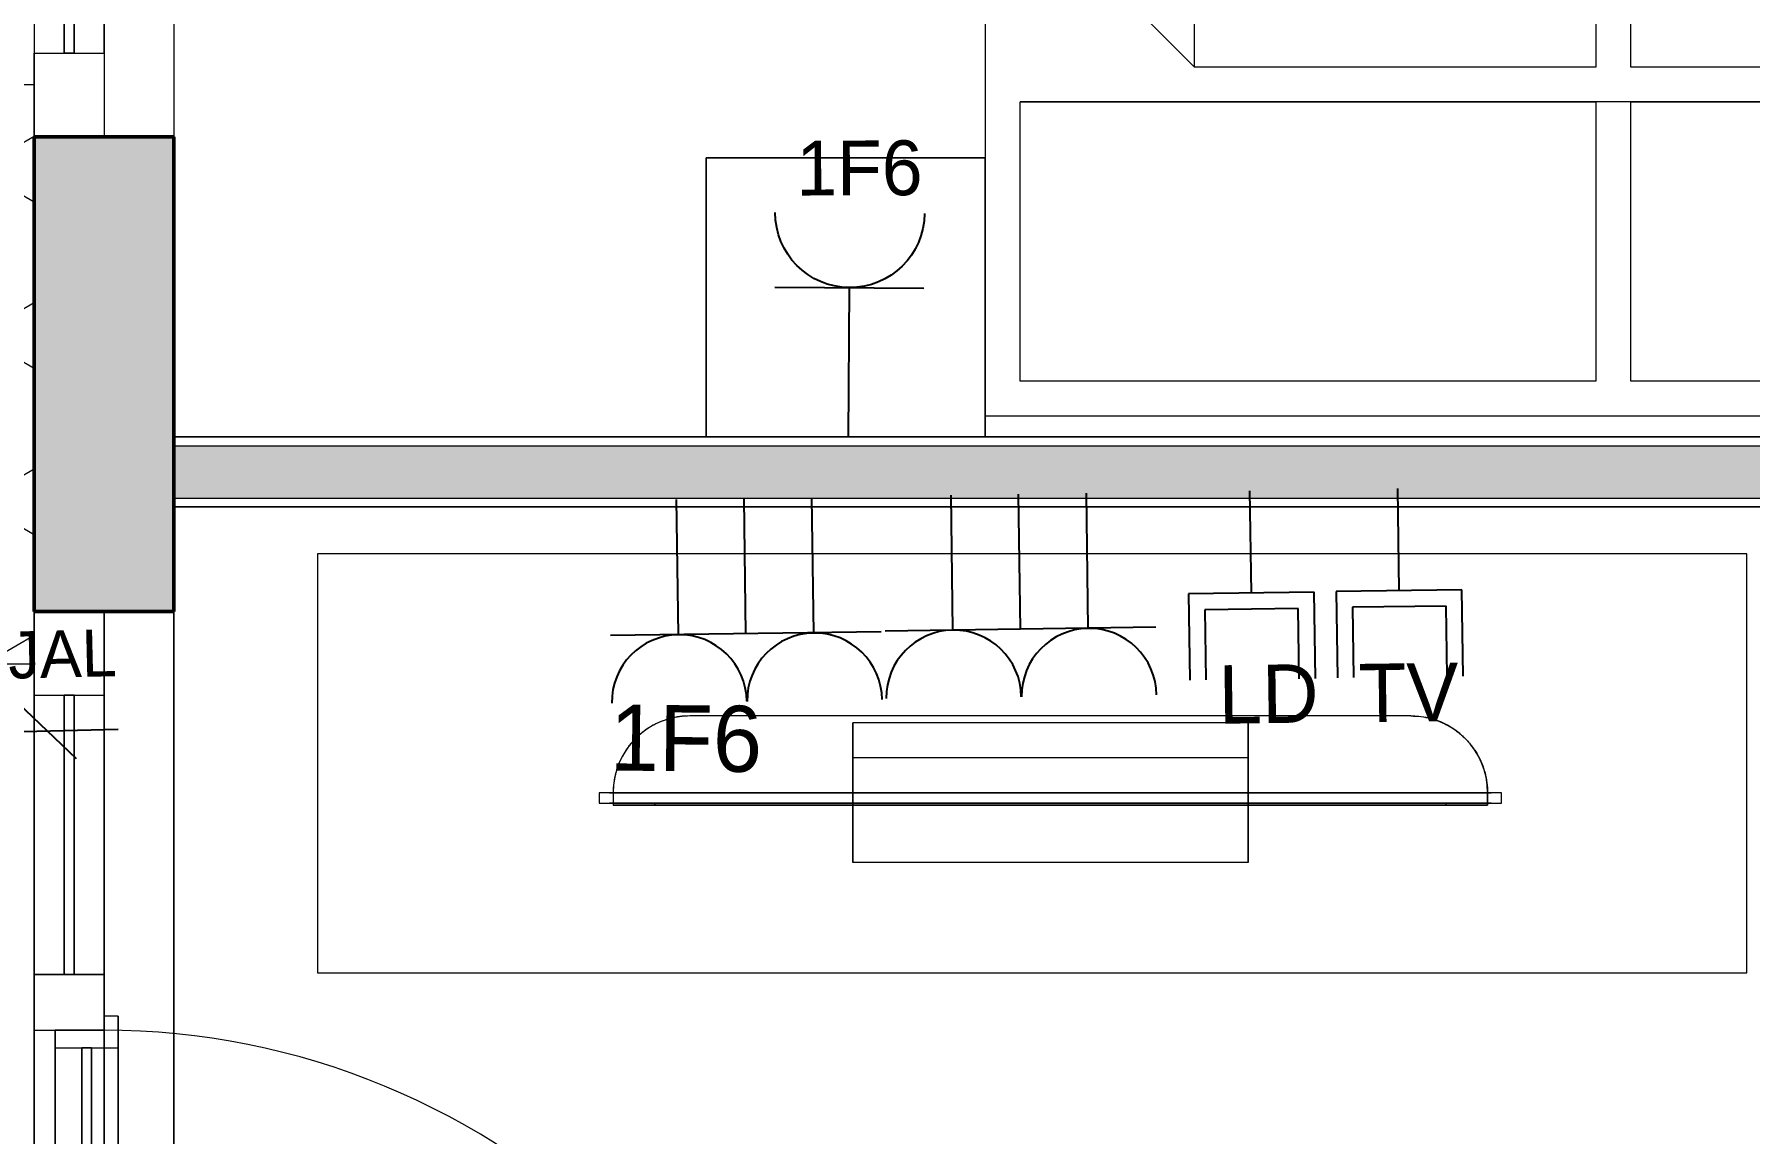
# Model space of a CAD drawing. Header units: metres. Extents: x -15638 to 29611, y -11908 to 29644.
# Drawn here: x -7861 to -5403, y 11640 to 13215 of the extents above; entities that cross this region are included whole.
import ezdxf
from ezdxf.enums import TextEntityAlignment as Align

# ---------------------------------------------------------------- set-up
doc = ezdxf.new("R2010")
doc.units = ezdxf.units.M
doc.linetypes.add('Verdeckt', pattern=[0.003, 0.002, -0.001])
doc.linetypes.add('Verdeckt Oben', pattern=[0.0022500000000000003, 0.0015, -0.00075])
for name, color, linetype, lineweight in [('A-GLAZ', 151, 'Continuous', 18), ('A_2D', 7, 'Continuous', 13), ('A_Decken', 8, 'Continuous', 13), ('A_Fenster', 7, 'Continuous', 13), ('A_Moebel', 6, 'Continuous', 13), ('A_Raeume_', 7, 'Continuous', 5), ('A_Waende', 7, 'Continuous', 13)]:
    doc.layers.add(name, color=color, linetype=linetype, lineweight=lineweight)
doc.layers.add('E_Steckdose+Schalter', color=150, linetype='Continuous', true_color=0x0b6cf4)
doc.layers.add('ET_NACHRTECH', color=92, linetype='Continuous', true_color=0x00d100)
doc.layers.add('ET_LEGENDE - Wohnung$0$800_KO_HI____L', color=130, linetype='Continuous')
doc.styles.add('ET_LEGENDE - Wohnung$0$ROMANS', font='romans.shx', dxfattribs={"width": 0.6})

# ---------------------------------------------------------------- blocks, each defined once
blk = doc.blocks.new('*U567')
for p, q in [((62.49999999999998, 0), (-62.50000000000003, 0)), ((-1.42e-14, 0), (-1.42e-14, -124.9999999999857))]:
    blk.add_line(p, q)
blk.add_arc((-1.42e-14, 62.5), 62.49999999999545, 180, 0)
at = {"style": 'ET_LEGENDE - Wohnung$0$ROMANS', "width": 0.8, "flags": 1}
for tag, p in [('RAUMBUCHNUMMER', (-1.42e-14, -424.9999999999857)), ('ANLAGE', (-7.11e-14, -595.4472819843263)), ('TEILANLAGE_NR', (-7.11e-14, -755.4537253861862)), ('KOMPONENTE', (-7.11e-14, -901.3415913071971)), ('KOMPONENTE_NR', (-7.11e-14, -1063.289201699502)), ('BEZEICHNUNG', (-7.11e-14, -1205.595275481798)), ('TYP', (-1.42e-14, -1346.747756559581)), ('HERSTELLER', (-7.11e-14, -1514.075453492046)), ('MODEL', (-1.42e-14, -1677.25564314158)), ('LEISTUNG_MAX', (-5.258e-13, -1851.504109420363)), ('SPEZIFISCH_1', (-5.258e-13, -2012.846368334653)), ('SPEZIFISCH_2', (-5.258e-13, -2200.001041977929)), ('SPEZIFISCH_3', (-5.258e-13, -2374.249508256711)), ('SPEZIFISCH_4', (-5.258e-13, -2548.497974535494)), ('SPEZIFISCH_5', (-5.258e-13, -2722.746440814277)), ('GEWERKE_CODE', (-5.258e-13, -2896.994907093059)), ('LV_POS', (-5.258e-13, -3071.243373371843)), ('ZAEHLER', (-5.258e-13, -3245.491839650626)), ('PLATZHALTER_1', (-5.258e-13, -3419.740305929408)), ('PLATZHALTER_2', (-5.258e-13, -3593.988772208192)), ('PLATZHALTER_3', (-5.258e-13, -3768.237238486975)), ('JOBLISTE_VDMA', (-5.258e-13, -3942.485704765757)), ('ET_SPEZIFISCH_1', (-5.542e-13, -4116.73417104454)), ('ET_SPEZIFISCH_2', (-5.542e-13, -4290.982637323323)), ('ET_SPEZIFISCH_3', (-5.542e-13, -4465.231103602105)), ('ET_SPEZIFISCH_4', (-5.542e-13, -4639.479569880888)), ('ET_SPEZIFISCH_5', (-5.542e-13, -4813.728036159671)), ('ET_SPEZIFISCH_6', (-5.542e-13, -4987.976502438454)), ('ET_SPEZIFISCH_7', (-5.542e-13, -5162.224968717237))]:
    blk.add_attdef(tag, text='', height=100, dxfattribs=at).set_placement(p, align=Align.MIDDLE)
blk = doc.blocks.new('*U555')
blk.add_line((0, 65), (4e-15, 240))
at = {"linetype": 'Continuous', "ltscale": 0.1250000009536743}
blk.add_line((35.35534069803182, 187.8553374206228), (-35.35534069803184, 117.1446625793771), dxfattribs=at)
blk.add_circle((0, 0), 65)
at = {"style": 'ET_LEGENDE - Wohnung$0$ROMANS', "width": 0.6, "flags": 1}
for tag, p in [('RAUMBUCHNUMMER', (0, -400)), ('ANLAGE', (0, -550))]:
    blk.add_attdef(tag, text='', height=100, dxfattribs=at).set_placement(p, align=Align.MIDDLE)
for tag, p in [('TEILANLAGE_NR', (0, -700)), ('KOMPONENTE', (0, -850)), ('KOMPONENTE_NR', (0, -1000)), ('BEZEICHNUNG', (0, -1150)), ('TYP', (0, -1300)), ('HERSTELLER', (0, -1450)), ('MODEL', (0, -1600)), ('LEISTUNG_MAX', (0, -1750)), ('SPEZIFISCH_1', (0, -1900)), ('SPEZIFISCH_2', (0, -2050)), ('SPEZIFISCH_3', (-9.095e-13, -2200)), ('SPEZIFISCH_4', (0, -2350)), ('SPEZIFISCH_5', (0, -2500)), ('GEWERKE_CODE', (0, -2650)), ('LV_POS', (0, -2800)), ('ZAEHLER', (0, -2950)), ('PLATZHALTER_1', (0, -3100)), ('PLATZHALTER_2', (-9.095e-13, -3250)), ('PLATZHALTER_3', (-9.095e-13, -3400)), ('JOBLISTE_VDMA', (0, -3550)), ('ET_SPEZIFISCH_1', (0, -3700)), ('ET_SPEZIFISCH_2', (0, -3850)), ('ET_SPEZIFISCH_3', (0, -4000)), ('ET_SPEZIFISCH_4', (0, -4149.999999999999)), ('ET_SPEZIFISCH_5', (0, -4299.999999999999)), ('ET_SPEZIFISCH_6', (0, -4449.999999999999)), ('ET_SPEZIFISCH_7', (0, -4599.999999999999))]:
    blk.add_attdef(tag, text='', height=100, dxfattribs=at).set_placement(p, align=Align.MIDDLE_CENTER)
blk = doc.blocks.new('*U566')
for p, q in [((-125.2605419271887, 0), (125.2605419271887, 0)), ((-2.13e-14, 0), (-2.13e-14, -124.9999999999857))]:
    blk.add_line(p, q)
for centre in [(-62.76054192719332, 62.63027096359436), (62.49999999999542, 62.5)]:
    blk.add_arc(centre, 62.49999999999545, 180, 0)
at = {"layer": 'ET_LEGENDE - Wohnung$0$800_KO_HI____L'}
for p, q in [((-62.76054192719332, 0.1302709635989103), (-62.76054192719332, -124.8697290363868)), ((62.49999999999541, 4.5546e-12), (62.49999999999541, -124.9999999999812))]:
    blk.add_line(p, q, dxfattribs=at)
at = {"style": 'ET_LEGENDE - Wohnung$0$ROMANS', "width": 0.8, "flags": 1}
for tag, p in [('RAUMBUCHNUMMER', (-1.42e-14, -424.9999999999857)), ('ANLAGE', (-7.11e-14, -595.4472819843263)), ('TEILANLAGE_NR', (-7.11e-14, -755.4537253861862)), ('KOMPONENTE', (-7.11e-14, -901.3415913071971)), ('KOMPONENTE_NR', (-7.11e-14, -1063.289201699502)), ('BEZEICHNUNG', (-7.11e-14, -1205.595275481798)), ('TYP', (-1.42e-14, -1346.747756559581)), ('HERSTELLER', (-7.11e-14, -1514.075453492046)), ('MODEL', (-1.42e-14, -1677.25564314158)), ('LEISTUNG_MAX', (-5.258e-13, -1851.504109420363)), ('SPEZIFISCH_1', (-5.258e-13, -2012.846368334653)), ('SPEZIFISCH_2', (-5.258e-13, -2200.001041977929)), ('SPEZIFISCH_3', (-5.258e-13, -2374.249508256711)), ('SPEZIFISCH_4', (-5.258e-13, -2548.497974535494)), ('SPEZIFISCH_5', (-5.258e-13, -2722.746440814277)), ('GEWERKE_CODE', (-5.258e-13, -2896.994907093059)), ('LV_POS', (-5.258e-13, -3071.243373371843)), ('ZAEHLER', (-5.258e-13, -3245.491839650626)), ('PLATZHALTER_1', (-5.258e-13, -3419.740305929408)), ('PLATZHALTER_2', (-5.258e-13, -3593.988772208192)), ('PLATZHALTER_3', (-5.258e-13, -3768.237238486975)), ('JOBLISTE_VDMA', (-5.258e-13, -3942.485704765757))]:
    blk.add_attdef(tag, text='', height=100, dxfattribs=at).set_placement(p, align=Align.MIDDLE)
blk = doc.blocks.new('*U558')
for p, q in [((-62.49999999988358, 85.93749999991269), (-62.49999999988358, 0)), ((-46.48108581977431, 85.93749999991269), (-46.48108581977431, 16.01891418010927)), ((46.48108581977431, 16.01891418010928), (46.48108581977431, 85.93749999991269)), ((62.49999999988358, 0), (62.49999999988358, 85.93749999991269)), ((-62.49999999988358, 0), (62.49999999988358, 0)), ((-46.48108581977431, 16.01891418010928), (46.48108581977431, 16.01891418010928)), ((0, 0), (0, -101.5624999999127))]:
    blk.add_line(p, q)
at = {"style": 'ET_LEGENDE - Wohnung$0$ROMANS', "width": 0.8, "flags": 1}
for tag, p in [('RAUMBUCHNUMMER', (0, -334.5333702037606)), ('ANLAGE', (0, -504.980652188101)), ('TEILANLAGE_NR', (0, -664.987095589961)), ('KOMPONENTE', (0, -810.874961510972)), ('KOMPONENTE_NR', (0, -972.8225719032769)), ('BEZEICHNUNG', (0, -1115.128645685572)), ('TYP', (0.8326882607798324, -1261.813785334701)), ('HERSTELLER', (0, -1423.608823695821)), ('MODEL', (0, -1586.789013345355)), ('LEISTUNG_MAX', (0, -1761.037479624138)), ('SPEZIFISCH_1', (0, -1935.28594590292)), ('SPEZIFISCH_2', (0, -2109.534412181703)), ('SPEZIFISCH_3', (0, -2283.782878460486)), ('SPEZIFISCH_4', (0, -2458.031344739269)), ('SPEZIFISCH_5', (0, -2632.279811018052)), ('GEWERKE_CODE', (0, -2806.528277296835)), ('LV_POS', (0, -2980.776743575617)), ('ZAEHLER', (0, -3155.025209854401)), ('PLATZHALTER_1', (0, -3329.273676133184)), ('PLATZHALTER_2', (0, -3503.522142411966)), ('PLATZHALTER_3', (0, -3677.77060869075)), ('JOBLISTE_VDMA', (0, -3852.019074969533)), ('ET_SPEZIFISCH_1', (0, -4026.267541248315)), ('ET_SPEZIFISCH_2', (0, -4200.516007527097)), ('ET_SPEZIFISCH_3', (0, -4374.764473805879)), ('ET_SPEZIFISCH_4', (0, -4549.012940084662)), ('ET_SPEZIFISCH_5', (0, -4723.261406363445)), ('ET_SPEZIFISCH_6', (0, -4897.509872642229)), ('ET_SPEZIFISCH_7', (0, -5071.758338921011))]:
    blk.add_attdef(tag, text='', height=100, dxfattribs=at).set_placement(p, align=Align.TOP_CENTER)
blk = doc.blocks.new('Moeb_Bett - Doppelbett 180x210-V14-263_PP_03DG_BT1')
at = {"layer": 'A_Moebel', "color": 8}
for p, q in [((0.8999999999999998, -1.049999999999997), (0.8999999999999998, 1.050000000000005)), ((1.300000000000001, 1.050000000000005), (0.9000000000000015, 1.050000000000005)), ((0.9000000000000015, 1.050000000000005), (0.9000000000000015, 0.650000000000012)), ((0.9000000000000015, 0.650000000000012), (0.9000000000000015, 1.050000000000005)), ((0.9000000000000015, 1.050000000000005), (1.300000000000001, 1.050000000000005)), ((1.300000000000001, 0.650000000000012), (1.300000000000001, 1.050000000000005)), ((1.300000000000001, 1.050000000000005), (1.300000000000001, 0.650000000000012)), ((-0.8999999999999978, 1.02), (0.9000000000000017, 1.02)), ((-0.8499999999999857, 0.9699999999999961), (-0.0250000000000016, 0.9699999999999961)), ((-0.0250000000000016, 0.9699999999999961), (-0.0250000000000016, 0.569999999999996)), ((0.0249999999999987, 0.5699999999999742), (0.0249999999999987, 0.9699999999999968)), ((0.0249999999999987, 0.9699999999999968), (0.8499999999999968, 0.9699999999999968)), ((0.8499999999999968, 0.9699999999999968), (0.8499999999999968, 0.5699999999999742)), ((0.9000000000000015, 0.650000000000012), (1.300000000000001, 0.650000000000012)), ((1.300000000000001, 0.650000000000012), (0.9000000000000015, 0.650000000000012)), ((-0.0250000000000016, 0.569999999999996), (-0.8499999999999857, 0.569999999999996)), ((-0.8499999999999857, 0.569999999999996), (0.8499999999999968, 0.5699999999999742)), ((0.8499999999999968, 0.5699999999999742), (0.0249999999999987, 0.5699999999999742)), ((-0.5999999999999864, 0.5199999999999946), (-0.0250000000000016, 0.5199999999999946)), ((-0.0250000000000016, 0.5199999999999946), (-0.0250000000000016, -0.9999999999999939)), ((0.0249999999999987, -1.000000000000017), (0.0249999999999987, 0.5199999999999964)), ((0.0249999999999987, 0.5199999999999962), (0.5999999999999285, 0.5199999999999962)), ((0.5999999999999285, 0.5199999999999962), (0.5999999999999285, 0.2699999999999964)), ((0.8499999999999968, 0.2699999999999964), (0.5999999999999285, 0.5199999999999961))]:
    blk.add_line(p, q, dxfattribs=at)
blk = doc.blocks.new('Moeb_TV - 48 Zoll-5920680-263_PP_03DG_BT1')
at = {"layer": 'A_Moebel', "lineweight": 5}
for p, q in [((0.5125670901235062, 0.0585386236488916), (-0.5204561184083537, 0.0585386236488959)), ((0.5125670901234956, 0.0585386236488049), (-0.5204561184083629, 0.0585386236488049)), ((-0.2872003162754003, -0.001461376351196), (-0.2872003162754004, 0.0485386236487998)), ((-0.2872003162754004, 0.0485386236487998), (-0.2872003162754004, -0.0514613763511894)), ((0.2793112879905289, 0.0485386236487998), (-0.2872003162754004, 0.0485386236487998)), ((0.2793112879905289, 0.0485386236487998), (0.279311287990529, -0.001461376351196)), ((0.2793112879905289, -0.0514613763511831), (0.2793112879905289, 0.0485386236487998)), ((-0.2872003162754003, -0.0514613763512002), (-0.2872003162754003, -0.001461376351196)), ((0.279311287990529, -0.001461376351196), (-0.2872003162754003, -0.001461376351196)), ((0.279311287990529, -0.001461376351196), (0.279311287990529, -0.0514613763512002)), ((-0.6504561184083578, -0.0514613763511008), (-0.6504561184083578, -0.0664613763511017)), ((-0.6354561184083672, -0.051461376351193), (-0.6504561184083669, -0.0514613763511929)), ((-0.6354561184083672, -0.051461376351193), (-0.6504561184083669, -0.0514613763511929)), ((-0.6504561184083669, -0.0664613763511929), (-0.6354561184083671, -0.066461376351193)), ((-0.6504561184083669, -0.0664613763511929), (-0.6354561184083674, -0.066461376351193)), ((-0.6304561184083713, -0.051461376351193), (-0.6354561184083672, -0.051461376351193)), ((-0.6354561184083672, -0.051461376351193), (0.6275670901234917, -0.0514613763511971)), ((0.6275670901234917, -0.0664613763511971), (-0.6354561184083672, -0.066461376351193)), ((-0.6354561184083672, -0.066461376351193), (-0.6304561184083672, -0.066461376351193)), ((0.6225670901234911, -0.0514613763511971), (-0.6304561184083669, -0.051461376351193)), ((-0.6304561184083669, -0.051461376351193), (0.6225670901234911, -0.0514613763511971)), ((-0.6304561184083669, -0.051461376351193), (-0.6304561184083669, -0.0664613763511923)), ((-0.6304561184083668, -0.051461376351193), (-0.6304561184083668, -0.0664613763511923)), ((-0.2872003162753998, -0.0514613763511941), (-0.6304561184083628, -0.051461376351193)), ((0.6225670901234911, -0.0514613763511971), (-0.6304561184083669, -0.051461376351193)), ((-0.6304561184083668, -0.051461376351193), (0.6225670901234914, -0.0514613763511971)), ((-0.6304561184083668, -0.051461376351193), (-0.6304561184083668, -0.066461376351193)), ((-0.6304561184083669, -0.051461376351193), (-0.6304561184083669, -0.066461376351193)), ((-0.6304561184083628, -0.051461376351195), (0.6225670901234955, -0.051461376351195)), ((0.6225670901234955, -0.051461376351195), (-0.6304561184083628, -0.051461376351195)), ((-0.6304561184083669, -0.0664613763511923), (-0.6304561184083669, -0.069461376351193)), ((-0.6304561184083668, -0.0664613763511923), (-0.6304561184083668, -0.069461376351193)), ((-0.6304561184083672, -0.066461376351193), (-0.5704561184083671, -0.0664613763511932)), ((-0.5704561184083669, -0.0664613763511932), (-0.6304561184083669, -0.066461376351193)), ((-0.6304561184083669, -0.066461376351193), (0.6225670901234911, -0.0664613763511971)), ((0.6225670901234911, -0.0694613763511971), (-0.6304561184083669, -0.069461376351193)), ((-0.6304561184083668, -0.069461376351193), (-0.5704561184083667, -0.0694613763511932)), ((-0.570456118408367, -0.0664613763511932), (0.5625670901234913, -0.0664613763511969)), ((0.5625670901234913, -0.0664613763511969), (-0.570456118408367, -0.0664613763511932)), ((-0.570456118408367, -0.0694613763511932), (-0.570456118408367, -0.0664613763511932)), ((-0.570456118408367, -0.0664613763511932), (-0.570456118408367, -0.0694613763511932)), ((-0.5704561184083671, -0.0664613763511932), (0.5625670901234913, -0.0664613763511969)), ((0.5625670901234933, -0.0664613763511969), (-0.5704561184083669, -0.0664613763511932)), ((-0.5704561184083667, -0.0694613763511932), (0.5625670901234933, -0.0694613763511969)), ((-0.5704561184083671, -0.0694613763511932), (0.5625670901234912, -0.0694613763511969)), ((0.5625670901234913, -0.0694613763511969), (-0.570456118408367, -0.0694613763511932)), ((-0.2872003162754004, -0.0514613763512191), (-0.2872003162754004, -0.0664613763512091)), ((-0.2872003162754003, -0.0664613763512107), (-0.2872003162754003, -0.0514613763511914)), ((-0.2872003162754003, -0.0514613763512002), (0.279311287990529, -0.0514613763512002)), ((-0.2872003162754003, -0.0514613763512002), (0.2793112879905289, -0.0514613763512002)), ((0.2793112879905284, -0.0514613763511959), (-0.2872003162753998, -0.0514613763511941)), ((-0.2872003162754004, -0.0664613763512091), (-0.2872003162754004, -0.0694613763512088)), ((-0.2872003162754003, -0.0694613763512104), (-0.2872003162754003, -0.0664613763512107)), ((-0.2872003162754004, -0.0694613763512088), (-0.2872003162754004, -0.151461376351221)), ((-0.2872003162754003, -0.151461376351221), (-0.2872003162754003, -0.0694613763512104)), ((0.2793112879905289, -0.0514613763511914), (0.2793112879905289, -0.0664613763512071)), ((0.2793112879905289, -0.0664613763511958), (0.2793112879905289, -0.0514613763512)), ((0.6225670901234873, -0.0514613763511971), (0.2793112879905284, -0.0514613763511959)), ((0.2793112879905289, -0.0664613763512071), (0.2793112879905289, -0.0694613763512069)), ((0.2793112879905289, -0.0694613763511966), (0.2793112879905289, -0.0664613763511958)), ((0.2793112879905289, -0.0694613763512069), (0.2793112879905289, -0.151461376351221)), ((0.2793112879905289, -0.151461376351221), (0.2793112879905289, -0.0694613763511966)), ((0.5625670901234913, -0.0664613763511969), (0.5625670901234913, -0.0694613763511969)), ((0.5625670901234912, -0.0664613763511969), (0.5625670901234912, -0.0694613763511969)), ((0.5625670901234913, -0.0664613763511969), (0.6225670901234892, -0.0664613763511971)), ((0.6225670901234911, -0.0664613763511971), (0.5625670901234933, -0.0664613763511969)), ((0.5625670901234933, -0.0694613763511969), (0.6225670901234914, -0.0694613763511971)), ((0.6225670901234911, -0.0664613763511964), (0.6225670901234911, -0.0514613763511971)), ((0.6225670901234911, -0.0514613763511971), (0.6225670901234911, -0.0664613763511964)), ((0.6275670901234914, -0.0514613763511971), (0.6225670901234956, -0.0514613763511971)), ((0.6225670901234911, -0.0664613763511971), (0.6225670901234911, -0.0514613763511971)), ((0.6225670901234911, -0.0514613763511971), (0.6225670901234911, -0.0664613763511971)), ((0.6225670901234911, -0.0694613763511971), (0.6225670901234911, -0.0664613763511964)), ((0.6225670901234911, -0.0664613763511964), (0.6225670901234911, -0.0694613763511971)), ((0.6225670901234892, -0.0664613763511971), (0.6275670901234914, -0.0664613763511971)), ((0.6425670901234914, -0.0514613763511971), (0.6275670901234917, -0.0514613763511971)), ((0.6425670901234914, -0.0514613763511971), (0.6275670901234914, -0.0514613763511971)), ((0.6275670901234913, -0.0664613763511971), (0.6425670901234914, -0.0664613763511971)), ((0.6275670901234918, -0.0664613763511971), (0.6425670901234914, -0.0664613763511971)), ((0.6425670901235025, -0.066461376351106), (0.6425670901235025, -0.0514613763511051)), ((0.2793112879905289, -0.151461376351221), (-0.2872003162754004, -0.151461376351221)), ((0.2793112879905289, -0.151461376351221), (-0.2872003162754004, -0.151461376351221))]:
    blk.add_line(p, q, dxfattribs=at)
for centre, radius, start, end in [((-0.5204561184083629, -0.0514613763511959), 0.1099999999999999, 90.00000000000036, 180), ((0.5125670901234956, -0.0514613763511959), 0.1100000000000001, 4.198e-13, 90.00000000000006)]:
    blk.add_arc(centre, radius, start, end, dxfattribs=at)
for points in [[(-0.5204561184083643, 0.0585386236488041), (-0.52536281672879, 0.058538623648804), (-0.5350248315054226, 0.0579094448721494), (-0.5489710024137682, 0.0550943578738093), (-0.5603688662834223, 0.0512289853758187), (-0.5691819033173618, 0.0472650714238997), (-0.5754962079123787, 0.0438694587209575), (-0.5815699754833071, 0.04006560208282), (-0.587459884702298, 0.035869818960262), (-0.5930657551566026, 0.031300068561166), (-0.5982949784179104, 0.0263759216240172), (-0.603181517205058, 0.0211184624187044), (-0.6077768810410098, 0.0155502085600281), (-0.6120035524171384, 0.0096949883797559), (-0.6170455324422072, 0.0015389153490178), (-0.6223561383042177, -0.0092458253078997), (-0.6285779344377224, -0.0274643982240711), (-0.6304135466001797, -0.0418620654652289), (-0.6304561184083628, -0.0514613763511976)], [(0.5125670901234969, 0.0585386236488041), (0.5173667455664814, 0.058538623648804), (0.5269660253619303, 0.0579094448721494), (0.541118620489738, 0.0550943578738093), (0.5525052727380924, 0.0512289853758187), (0.5612535880244564, 0.0472650714238997), (0.567606372628013, 0.0438694587209575), (0.5737234622044725, 0.04006560208282), (0.579578673088014, 0.035869818960262), (0.5851469293302092, 0.0313000685611659), (0.5904043882981748, 0.0263759216240172), (0.5953285338011929, 0.0211184624187042), (0.5998982901741585, 0.0155502085600282), (0.6040940508353673, 0.0096949883797557), (0.6091659715149182, 0.0015389153490179), (0.6144842702856678, -0.0092458253078998), (0.6206700956314286, -0.0274643982240711), (0.6225670901234953, -0.0418620654652289), (0.6225670901234955, -0.0514613763511976)]]:
    blk.add_open_spline(points, degree=3, knots=[0, 0, 0, 0, 0.0833333333333333, 0.1666666666666666, 0.25, 0.2916666666666666, 0.3333333333333333, 0.375, 0.4166666666666666, 0.4583333333333333, 0.5, 0.5416666666666666, 0.5833333333333333, 0.625, 0.6666666666666666, 0.75, 0.8333333333333333, 1, 1, 1, 1], dxfattribs=at)
blk = doc.blocks.new('Moeb_Schrank - Sideboard_50cm-4760940-263_PP_03DG_BT1')
at = {"layer": 'A_Moebel', "color": 8}
for p, q in [((2.048283801249334, 0.6000000000000001), (0, 0.6000000000000001)), ((0, 0.6000000000000001), (0, 0)), ((2.048283801249334, 0), (2.048283801249334, 0.6000000000000001)), ((0, 0), (2.048283801249334, 0))]:
    blk.add_line(p, q, dxfattribs=at)
blk = doc.blocks.new('Fens_Tuer_2tlg - DK_DF_SL_1770x1900_Terrassentür dicke Aufbau NEU DG-V31-263_PP_03DG_BT1')
at = {"layer": 'A-GLAZ'}
for p, q in [((-0.7850000000000039, 0.0199999999990112), (-0.7400000000000042, 0.0199999999990114)), ((-0.7850000000000037, -9.887e-13), (-0.7850000000000039, 0.0199999999990112)), ((-0.7400000000000042, 0.0199999999990114), (-0.7400000000000038, -0.0700000000009887)), ((0.2599999999999892, 0.0199999999990146), (0.3049999999999891, 0.0199999999990147)), ((0.2599999999999896, -0.0700000000009855), (0.2599999999999892, 0.0199999999990146)), ((0.3049999999999891, 0.0199999999990147), (0.3049999999999889, -9.85e-13)), ((-0.885000000000007, -0.100000000000005), (-0.885000000000007, -9.862e-13)), ((-0.885000000000007, -9.862e-13), (-0.7650000000000067, -9.862e-13)), ((-0.7650000000000073, -9.886e-13), (-0.7850000000000037, -9.887e-13)), ((-0.7650000000000073, -0.0700000000009888), (-0.7650000000000073, -9.886e-13)), ((-0.7650000000000067, -9.862e-13), (-0.7650000000000067, -0.100000000000005)), ((-0.7400000000000037, -0.0180000000009894), (0.2599999999999918, -0.0180000000009894)), ((-0.7400000000000037, -0.0320000000009895), (-0.7400000000000037, -0.0180000000009894)), ((0.2599999999999918, -0.0180000000009894), (0.2599999999999918, -0.0320000000009895)), ((0.2849999999999926, -9.852e-13), (0.2849999999999928, -0.0700000000009852)), ((0.3049999999999889, -9.85e-13), (0.2849999999999926, -9.852e-13)), ((0.2849999999999944, -0.100000000000005), (0.2849999999999944, -9.862e-13)), ((0.2849999999999944, -9.862e-13), (0.3649999999999929, -9.862e-13)), ((0.3649999999999929, -9.862e-13), (0.3649999999999929, -0.100000000000005)), ((0.7649999999999912, -0.100000000000005), (0.7649999999999912, -9.862e-13)), ((0.7649999999999912, -9.862e-13), (0.884999999999991, -9.862e-13)), ((0.884999999999991, -9.862e-13), (0.8849999999999913, -0.100000000000005)), ((0.2599999999999918, -0.0320000000009895), (-0.7400000000000037, -0.0320000000009895)), ((0.3649999999999953, -0.0430000000009141), (0.7649999999999914, -0.043000000000914)), ((0.3649999999999953, -0.0570000000010527), (0.3649999999999953, -0.0430000000009141)), ((0.7649999999999914, -0.043000000000914), (0.7649999999999914, -0.0570000000010527)), ((-0.7400000000000038, -0.0700000000009887), (-0.7650000000000073, -0.0700000000009888)), ((0.2849999999999928, -0.0700000000009852), (0.2599999999999896, -0.0700000000009855)), ((0.7649999999999914, -0.0570000000010527), (0.3649999999999953, -0.0570000000010527)), ((-0.7650000000000067, -0.100000000000005), (-0.885000000000007, -0.100000000000005)), ((0.3649999999999929, -0.100000000000005), (0.2849999999999944, -0.100000000000005)), ((0.8849999999999913, -0.100000000000005), (0.7649999999999912, -0.100000000000005))]:
    blk.add_line(p, q, dxfattribs=at)
at = {"layer": 'A_Fenster', "linetype": 'Verdeckt', "lineweight": 5}
for p, q in [((-0.7650000000000049, 0.0199999999990114), (-0.7650000000000032, 1.049999999999017)), ((-0.7650000000000049, -9.822e-13), (-0.7650000000000049, 0.0199999999990114))]:
    blk.add_line(p, q, dxfattribs=at)
at = {"layer": 'A_Fenster', "linetype": 'Verdeckt Oben', "lineweight": 5}
for p, q in [((-0.8850000000000076, 0.0999999999999965), (0.884999999999991, 0.0999999999999965)), ((-0.885000000000007, 0.1), (0.8849999999999913, 0.1)), ((-0.885000000000007, -0.0999999999999875), (0.8849999999999913, -0.0999999999999875)), ((-0.810000000000006, -0.2600000000009687), (0.8099999999999896, -0.2600000000009687))]:
    blk.add_line(p, q, dxfattribs=at)
at = {"layer": 'A_Fenster'}
for p, q in [((-0.7850000000000039, 0.0199999999990112), (-0.7850000000000037, -9.887e-13)), ((0.3049999999999891, 0.0199999999990147), (-0.7850000000000042, 0.0199999999990112)), ((-0.740000000000004, -0.0180000000009895), (-0.7400000000000042, 0.0199999999990113)), ((-0.7400000000000042, 0.0199999999990114), (0.2599999999999893, 0.0199999999990146)), ((0.2599999999999894, -0.0180000000009895), (0.2599999999999892, 0.0199999999990146)), ((0.3049999999999892, 0.0199999999990147), (0.3049999999999892, -9.852e-13)), ((-0.885000000000007, -9.862e-13), (-0.7850000000000071, -9.862e-13)), ((-0.7850000000000037, -9.887e-13), (0.304999999999989, -9.85e-13)), ((-0.7850000000000071, -9.862e-13), (0.3049999999999863, -9.862e-13)), ((-0.7650000000000073, -9.886e-13), (-0.7650000000000069, -0.0700000000009888)), ((0.2849999999999926, -9.852e-13), (-0.7650000000000075, -9.886e-13)), ((0.2849999999999944, -9.862e-13), (-0.7650000000000067, -9.862e-13)), ((-0.7650000000000067, -0.0700000000009889), (-0.7650000000000067, -9.862e-13)), ((-0.7400000000000037, -0.0180000000009894), (-0.7400000000000037, -0.0320000000009895)), ((0.2599999999999918, -0.0180000000009894), (-0.7400000000000037, -0.0180000000009894)), ((-0.740000000000004, -0.0320000000009889), (-0.740000000000004, -0.0180000000009895)), ((0.2599999999999918, -0.0320000000009895), (0.2599999999999918, -0.0180000000009894)), ((0.2599999999999894, -0.0320000000009899), (0.2599999999999894, -0.0180000000009895)), ((0.2849999999999926, -9.852e-13), (0.2849999999999928, -0.0700000000009854)), ((0.2849999999999944, -0.0700000000009854), (0.2849999999999944, -9.862e-13)), ((0.3049999999999863, -9.862e-13), (0.8849999999999913, -9.862e-13)), ((0.7649999999999912, -9.862e-13), (0.3649999999999929, -9.862e-13)), ((0.3649999999999929, -0.0430000000009141), (0.3649999999999929, -9.862e-13)), ((0.7649999999999912, -0.0430000000009137), (0.7649999999999912, -9.862e-13)), ((-0.7400000000000037, -0.0320000000009895), (0.2599999999999918, -0.0320000000009895)), ((-0.7400000000000038, -0.0700000000009887), (-0.740000000000004, -0.0320000000009889)), ((0.2599999999999896, -0.0700000000009855), (0.2599999999999894, -0.0320000000009899)), ((0.3649999999999929, -0.0570000000010522), (0.3649999999999929, -0.0430000000009141)), ((0.3649999999999953, -0.0430000000009141), (0.3649999999999953, -0.0570000000010527)), ((0.7649999999999914, -0.043000000000914), (0.3649999999999953, -0.0430000000009141)), ((0.7649999999999912, -0.0570000000010527), (0.7649999999999912, -0.0430000000009137)), ((0.7649999999999914, -0.0570000000010527), (0.7649999999999914, -0.043000000000914)), ((-0.7650000000000072, -0.0700000000009888), (0.2849999999999928, -0.0700000000009852)), ((-0.7650000000000067, -0.100000000000005), (-0.7650000000000067, -0.0700000000009889)), ((0.2599999999999896, -0.0700000000009855), (-0.7400000000000037, -0.0700000000009887)), ((0.2849999999999944, -0.100000000000005), (0.2849999999999944, -0.0700000000009854)), ((0.3649999999999929, -0.100000000000005), (0.3649999999999929, -0.0570000000010522)), ((0.3649999999999953, -0.0570000000010527), (0.7649999999999914, -0.0570000000010527)), ((0.7649999999999912, -0.100000000000005), (0.7649999999999912, -0.0570000000010527)), ((-0.8099999999999944, -0.100000000000005), (-0.885000000000007, -0.100000000000005)), ((-0.7650000000000067, -0.100000000000005), (0.2849999999999944, -0.100000000000005)), ((0.3649999999999929, -0.100000000000005), (0.7649999999999912, -0.100000000000005)), ((0.8849999999999913, -0.100000000000005), (0.8099999999999912, -0.100000000000005))]:
    blk.add_line(p, q, dxfattribs=at)
at = {"layer": 'A_Fenster', "linetype": 'Verdeckt', "lineweight": 5}
for radius, start, end in [(1.049999999999999, 1.094008326667083, 89.99999999999991), (1.05, 359.9999999999996, 1.09400832666704)]:
    blk.add_arc((-0.7650000000000049, -9.849e-13), radius, start, end, dxfattribs=at)
blk = doc.blocks.new('Fens_Tuer_2tlg - DK_DF_SL_1770x2520_Terrassentür dicke Aufbau NEU DG-V6-263_PP_03DG_BT1')
at = {"layer": 'A_2D', "lineweight": 5}
for p, q in [((-0.810000000000006, 0.2600000000009687), (0.8099999999999896, 0.2600000000009687)), ((-0.885000000000007, 0.0999999999999875), (0.8849999999999913, 0.0999999999999875)), ((0.8849999999999916, 0.1), (-0.8850000000000072, 0.1)), ((-0.8850000000000241, 0.1), (-0.8850000000000241, -0.1)), ((-0.885000000000007, -0.1), (-0.885000000000007, 0.0999999999999875)), ((-0.7650000000000067, 0.100000000000005), (-0.885000000000007, 0.100000000000005)), ((-0.885000000000007, 0.100000000000005), (-0.885000000000007, 9.862e-13)), ((-0.885000000000007, 0.100000000000005), (-0.885000000000007, 9.862e-13)), ((0.8849999999999913, 0.100000000000005), (-0.885000000000007, 0.100000000000005)), ((-0.7650000000000067, 9.862e-13), (-0.7650000000000067, 0.100000000000005)), ((-0.7650000000000067, 0.100000000000005), (-0.7650000000000067, 9.862e-13)), ((-0.7650000000000067, 0.100000000000005), (0.2849999999999944, 0.100000000000005)), ((0.3649999999999929, 0.100000000000005), (0.2849999999999944, 0.100000000000005)), ((0.2849999999999944, 0.100000000000005), (0.2849999999999944, 9.862e-13)), ((0.2849999999999944, 0.100000000000005), (0.2849999999999944, 9.862e-13)), ((0.3649999999999929, 9.862e-13), (0.3649999999999929, 0.100000000000005)), ((0.3649999999999929, 0.100000000000005), (0.3649999999999929, 9.862e-13)), ((0.3649999999999929, 0.100000000000005), (0.7649999999999912, 0.100000000000005)), ((0.8849999999999913, 0.100000000000005), (0.7649999999999912, 0.100000000000005)), ((0.7649999999999912, 0.100000000000005), (0.7649999999999912, 9.862e-13)), ((0.7649999999999912, 0.100000000000005), (0.7649999999999912, 9.862e-13)), ((0.8849999999999894, -0.1), (0.8849999999999894, 0.1)), ((0.8849999999999913, 0.0999999999999875), (0.8849999999999913, -0.1)), ((0.8849999999999913, 9.862e-13), (0.8849999999999913, 0.100000000000005)), ((0.8849999999999913, 0.100000000000005), (0.8849999999999913, 9.862e-13)), ((-0.7400000000000038, 0.0700000000009887), (-0.7650000000000072, 0.0700000000009888)), ((-0.7650000000000072, 0.0700000000009888), (-0.7650000000000073, 9.886e-13)), ((-0.7650000000000072, 0.0700000000009888), (0.2849999999999928, 0.0700000000009852)), ((-0.7650000000000073, 9.886e-13), (-0.7650000000000069, 0.0700000000009888)), ((-0.7400000000000042, -0.0199999999990114), (-0.7400000000000038, 0.0700000000009887)), ((0.2599999999999896, 0.0700000000009855), (-0.7400000000000037, 0.0700000000009887)), ((-0.7400000000000038, 0.0700000000009887), (-0.7400000000000042, -0.0199999999990114)), ((0.2599999999999896, 0.0700000000009855), (0.2599999999999893, -0.0199999999990146)), ((0.2849999999999928, 0.0700000000009852), (0.2599999999999896, 0.0700000000009855)), ((0.2599999999999897, 0.0700000000009855), (0.2599999999999894, -0.0199999999990146)), ((0.2849999999999926, 9.852e-13), (0.2849999999999928, 0.0700000000009852)), ((0.2849999999999927, 9.852e-13), (0.2849999999999928, 0.0700000000009854)), ((0.7649999999999914, 0.0570000000010527), (0.3649999999999953, 0.0570000000010527)), ((0.3649999999999953, 0.0570000000010527), (0.3649999999999953, 0.0430000000009141)), ((0.3649999999999953, 0.0430000000009141), (0.3649999999999953, 0.0570000000010527)), ((0.3649999999999953, 0.0570000000010527), (0.7649999999999914, 0.0570000000010527)), ((0.7649999999999914, 0.043000000000914), (0.7649999999999914, 0.0570000000010527)), ((0.7649999999999914, 0.0570000000010527), (0.7649999999999914, 0.043000000000914)), ((0.2599999999999918, 0.0320000000009895), (-0.7400000000000037, 0.0320000000009895)), ((-0.7400000000000037, 0.0320000000009895), (-0.7400000000000037, 0.0180000000009894)), ((-0.7400000000000037, 0.0180000000009894), (-0.7400000000000037, 0.0320000000009895)), ((-0.7400000000000037, 0.0320000000009895), (0.2599999999999918, 0.0320000000009895)), ((0.2599999999999918, 0.0180000000009894), (0.2599999999999918, 0.0320000000009895)), ((0.2599999999999918, 0.0320000000009895), (0.2599999999999918, 0.0180000000009894)), ((0.3649999999999953, 0.0430000000009141), (0.7649999999999914, 0.043000000000914)), ((0.7649999999999914, 0.043000000000914), (0.3649999999999953, 0.0430000000009141)), ((-0.885000000000007, 9.862e-13), (-0.7650000000000067, 9.862e-13)), ((-0.885000000000007, 9.862e-13), (0.8849999999999913, 9.862e-13)), ((-0.7650000000000073, 9.886e-13), (-0.7850000000000036, 9.887e-13)), ((-0.7850000000000036, 9.887e-13), (-0.7850000000000039, -0.0199999999990112)), ((-0.7850000000000039, -0.0199999999990112), (-0.7850000000000037, 9.887e-13)), ((-0.7850000000000037, 9.887e-13), (0.304999999999989, 9.85e-13)), ((-0.7650000000000049, 9.822e-13), (-0.7650000000000032, -1.049999999999017)), ((0.2849999999999926, 9.852e-13), (-0.7650000000000075, 9.886e-13)), ((0.2849999999999944, 9.862e-13), (-0.7650000000000067, 9.862e-13)), ((-0.7400000000000037, 0.0180000000009894), (0.2599999999999918, 0.0180000000009894)), ((0.2599999999999918, 0.0180000000009894), (-0.7400000000000037, 0.0180000000009894)), ((0.304999999999989, 9.85e-13), (0.2849999999999926, 9.852e-13)), ((0.2849999999999944, 9.862e-13), (0.3649999999999929, 9.862e-13)), ((0.3049999999999892, -0.0199999999990147), (0.304999999999989, 9.85e-13)), ((0.3049999999999892, -0.0199999999990147), (0.3049999999999892, 9.852e-13)), ((0.7649999999999912, 9.862e-13), (0.3649999999999929, 9.862e-13)), ((0.7649999999999912, 9.862e-13), (0.8849999999999913, 9.862e-13)), ((-0.7850000000000039, -0.0199999999990112), (-0.7400000000000042, -0.0199999999990114)), ((0.3049999999999891, -0.0199999999990147), (-0.7850000000000042, -0.0199999999990112)), ((-0.7400000000000042, -0.0199999999990114), (0.2599999999999893, -0.0199999999990146)), ((0.2599999999999893, -0.0199999999990146), (0.3049999999999892, -0.0199999999990147)), ((-0.8850000000000076, -0.0999999999999965), (0.884999999999991, -0.0999999999999965)), ((-0.885000000000007, -0.1), (0.8849999999999913, -0.1)), ((-0.8850000000000072, -0.1), (0.8849999999999916, -0.1))]:
    blk.add_line(p, q, dxfattribs=at)
blk.add_arc((-0.7650000000000049, 9.849e-13), 1.049999999999999, 269.9999999999997, 3.82e-14, dxfattribs=at)
blk = doc.blocks.new('354354')
at = {"layer": 'A_Waende', "lineweight": 5}
h = blk.add_hatch(dxfattribs=at)
h.set_pattern_fill('FP_1', color=250, angle=179.9999999999999, style=0, pattern_type=2)
h.set_pattern_definition([(90, (11.04300000000015, 80.69799999999998), (-0.20637, 4e-16), []), (149.9999999999999, (11.04300000000015, 80.69799999999998), (-0.1031850000000003, -0.1787216625789944), []), (209.9999999999999, (11.04300000000015, 80.69799999999998), (0.1031849999999997, -0.1787216625789947), [])])
h.paths.add_polyline_path([(11.03125666012977, 73.73799843211242), (11.0426682484852, 73.73799843211242), (11.0426682484852, 78.90157604858588), (10.88266824848522, 78.90157604858588), (10.88266824848489, 73.73799843211242), (10.93015995256585, 73.73799843211242)])
h.paths.add_polyline_path([(11.03966824848523, 79.95157604858586), (11.04266824848521, 79.95157604858586), (11.04266824848522, 81.44049843211114), (10.8826682484852, 81.44049843211116), (10.8826682484852, 79.95157604858586), (11.03769162898387, 79.95157604858586)])
h.paths.add_polyline_path([(11.04266824848523, 83.0604984321111), (11.04266824848522, 83.89049843211015), (10.88266824848523, 83.89049843211015), (10.8826682484852, 83.06049843211117), (11.03966824848511, 83.0604984321111)])
h.paths.add_polyline_path([(10.88266824848531, 85.51049843211014), (11.04266824848522, 85.51049843211014), (11.04266824848527, 87.17536387243892), (10.88266824848531, 87.17536387243892), (10.88266824848531, 86.10786668082679)])
h = blk.add_hatch(dxfattribs=at)
h.set_pattern_fill('FP_4', color=250, style=0, pattern_type=2)
h.set_pattern_definition([(45, (0, 0), (-0.0898025612106916, 0.0898025612106916), []), (45, (0.0898, 0), (-0.0898025612106916, 0.0898025612106916), [0.0635, -0.03175])])
h.paths.add_polyline_path([(11.24266824848517, 73.89799843211219), (11.24266824848515, 78.82657604858589), (11.0426682484852, 78.82657604858589), (11.0426682484852, 73.89799843211219), (11.11030439917896, 73.89799843211219)])
h.paths.add_polyline_path([(11.14266824848521, 80.69549843211115), (11.22044602626298, 80.6760539876667), (11.20630461212157, 80.71140752302024), (11.1427458350003, 80.69551782873992)])
h.paths.add_polyline_path([(11.04266824848521, 80.67049843211115), (11.14266824848521, 80.69549843211115), (11.04266824848521, 80.72049843211116), (11.04266824848521, 80.69549843211115)])
h.paths.add_polyline_path([(11.04266824848521, 80.62799843211116), (11.1056312114482, 80.67049843211115), (11.04266824848521, 80.67049843211115)])
h.paths.add_polyline_path([(11.04266824848521, 80.0265760485859), (11.24266824848515, 80.0265760485859), (11.24266824848512, 80.62049843211113), (11.23966824848521, 80.62799843211116), (11.04266824848521, 80.62799843211116), (11.04266824848521, 80.2645270403224)])
h.paths.add_polyline_path([(11.23855865944415, 80.6307724047138), (11.22266824848521, 80.67049843211115), (11.17970528552219, 80.67049843211115), (11.18266824848522, 80.66849843211111)])
h.paths.add_polyline_path([(11.04266824848521, 80.72049843211116), (11.10563121144815, 80.72049843211116), (11.04266824848522, 80.76299843211115), (11.04266824848521, 80.75147201036442)])
h.paths.add_polyline_path([(11.17970528552224, 80.72049843211116), (11.20266824848521, 80.72049843211116), (11.19778635872142, 80.73270315652061), (11.18266824848522, 80.72249843211117)])
h.paths.add_polyline_path([(11.04266824848522, 80.76299843211115), (11.18566824848521, 80.76299843211115), (11.18266824848522, 80.77049843211113), (11.24266824848512, 80.77049843211113), (11.24266824848512, 81.36549843211112), (11.04266824848522, 81.36549843211112), (11.04266824848522, 80.91378700037845)])
h.paths.add_polyline_path([(11.24266824848491, 83.13549843211113), (11.24266824848491, 83.81549843211013), (11.04266824848522, 83.81549843211013), (11.04294499969609, 83.13549843211113), (11.14266824848511, 83.13549843211113)])
h.paths.add_polyline_path([(11.14266824848423, 85.58549843211014), (11.24266824848491, 85.58549843211014), (11.24266824848523, 86.59270788474072), (11.04266824848524, 86.59270788474092), (11.04266824848522, 85.58549843211014)])
h = blk.add_hatch(dxfattribs=at)
h.set_pattern_fill('FP_39', color=250, angle=44.99999999999819, style=0, pattern_type=2)
h.set_pattern_definition([(224.9999999999982, (13.56018674281705, 83.38556717142319), (-0.1270034489689237, -0.2539998268700158), [0.02245, -0.15715]), (224.9999999999982, (13.51281058847754, 83.2745514067769), (-0.1270034489689237, -0.2539998268700158), [0.02245, -0.15715]), (224.9999999999982, (13.49654713251026, 83.38556717142319), (-0.1270034489689237, -0.2539998268700158), [0.02245, -0.15715]), (224.9999999999982, (13.44917097817075, 83.2745514067769), (-0.1270034489689237, -0.2539998268700158), [0.02245, -0.15715]), (251.5649999999982, (13.54463039363094, 83.37001082223706), (-0.1270006868579201, -0.507997656724533), [0.0502, -0.35141]), (251.5649999999982, (13.52907404444482, 83.3219275611164), (-0.1270006868579201, -0.507997656724533), [0.0502, -0.35141]), (251.5649999999982, (13.48099078332414, 83.37001082223706), (-0.1270006868579201, -0.507997656724533), [0.0502, -0.35141]), (251.5649999999982, (13.46543443413804, 83.32192756111641), (-0.1270006868579201, -0.507997656724533), [0.0502, -0.35141]), (314.9999999999983, (13.54463039363094, 83.27384429999572), (-0.1270034489689078, 0.2539998268700237), [0.02245, -0.15715]), (314.9999999999983, (13.49654713251026, 83.38556717142319), (-0.1270034489689078, 0.2539998268700237), [0.02245, -0.15715]), (314.9999999999983, (13.48169789010533, 83.2745514067769), (-0.1270034489689078, 0.2539998268700237), [0.02245, -0.15715]), (314.9999999999983, (13.43361462898466, 83.38486006464198), (-0.1270034489689078, 0.2539998268700237), [0.02245, -0.15715]), (288.4349999999983, (13.52907404444482, 83.3219275611164), (-0.1270006868578882, 0.507997656724541), [0.0502, -0.35141]), (288.4349999999983, (13.51281058847755, 83.36930371545591), (-0.1270006868578882, 0.507997656724541), [0.0502, -0.35141]), (288.4349999999983, (13.46543443413804, 83.32192756111641), (-0.1270006868578882, 0.507997656724541), [0.0502, -0.35141]), (288.4349999999983, (13.44917097817075, 83.36930371545591), (-0.1270006868578882, 0.507997656724541), [0.0502, -0.35141])])
h.paths.add_polyline_path([(15.87853229987282, 83.29799843211089), (15.89103229987264, 83.29799843211234), (15.89103229987264, 83.37299843211088), (15.77766824848627, 83.37299843211086), (15.77766824848627, 83.29799843211089)])
h.paths.add_polyline_path([(14.20516824848562, 83.29799843211089), (14.90766824848634, 83.29799843211089), (14.90766824848634, 83.37299843211098), (11.24266824848491, 83.37299843211098), (11.24266824848491, 83.29799843211089), (13.80139377358373, 83.29799843211089)])
at = {"layer": 'A_Decken'}
blk.add_line((11.14266824848509, 83.13549843211104), (11.14266824848512, 81.36549843211104), dxfattribs=at)
at = {"layer": 'A_Raeume_', "flags": 128}
for points in [[(11.24266824848522, 86.59270788474072), (11.24266824848522, 83.38549843211099), (15.8785322998727, 83.38549843211088), (15.8785322998727, 83.78549843211096), (15.87853229987268, 84.43549843211095), (15.8785322998727, 86.59270788474073), (14.49516824848507, 86.59270788474073), (14.44516824848508, 86.59270788474076), (14.34215864848508, 86.59270788474076), (12.26817784848508, 86.59270788474076), (12.16516824848508, 86.59270788474076), (12.11516824848508, 86.59270788474072)], [(11.24266824848522, 83.28549843211098), (11.24266824848521, 78.16657604858597), (14.77016824848627, 78.16657604858592), (14.77016824848627, 78.60549843211197), (15.1639182484859, 78.60549843211197), (15.16391824848591, 80.14924843211179), (15.15141824848591, 80.14924843211179), (15.15141824848593, 80.44100803211163), (15.15141824848593, 80.53623883211093), (15.15141824848594, 80.7304984321109), (15.31067784848594, 80.7304984321109), (15.87853229987263, 80.73049843211086), (15.87853229987265, 81.31424843211092), (15.87853229987269, 83.28549843211087)]]:
    blk.add_lwpolyline(points, close=True, dxfattribs=at)
at = {"layer": 'A_Waende'}
for p, q in [((11.04266824848521, 85.58549843211006), (11.04266824848521, 83.81549843211006)), ((11.24266824848521, 85.58549843211006), (11.24266824848521, 83.81549843211006)), ((14.90766824848625, 83.3854984321108), (11.24266824848521, 83.38549843211088)), ((11.24266824848521, 83.37299843211088), (14.90766824848624, 83.37299843211079)), ((11.24266824848521, 83.29799843211089), (14.90766824848624, 83.29799843211082)), ((11.24266824848521, 83.2854984321109), (14.90766824848624, 83.2854984321108)), ((11.04266824848522, 83.06049843211105), (11.04266824848522, 81.44049843211106))]:
    blk.add_line(p, q, dxfattribs=at)
at = {"layer": 'A_Waende', "color": 250, "lineweight": 5}
for p, q in [((10.88266824848522, 83.89049843211006), (11.04266824848522, 83.89049843211006)), ((11.04266824848522, 83.13549843211104), (11.04266824848522, 83.06049843211105)), ((10.88266824848522, 83.06049843211105), (11.04266824848522, 83.06049843211105))]:
    blk.add_line(p, q, dxfattribs=at)
at = {"layer": 'A_Waende', "color": 10, "lineweight": 50}
for p, q in [((11.04266824848521, 83.13549843211104), (11.04266824848522, 83.81549843211006)), ((11.04266824848521, 83.81549843211006), (11.24266824848521, 83.81549843211006)), ((11.24266824848521, 83.81549843211006), (11.24266824848521, 83.13549843211104)), ((11.04266824848521, 83.13549843211104), (11.24266824848521, 83.13549843211104))]:
    blk.add_line(p, q, dxfattribs=at)
at = {"layer": 'A_2D', "lineweight": 5, "rotation": 89.99999999999991}
blk.add_blockref('Fens_Tuer_2tlg - DK_DF_SL_1770x2520_Terrassentür dicke Aufbau NEU DG-V6-263_PP_03DG_BT1', (11.1426682484852, 82.25049843211106), dxfattribs=at)
at = {"layer": 'A_Fenster', "rotation": 269.9999999999999}
blk.add_blockref('Fens_Tuer_2tlg - DK_DF_SL_1770x1900_Terrassentür dicke Aufbau NEU DG-V31-263_PP_03DG_BT1', (11.14266824848521, 84.70049843211007), dxfattribs=at)
at = {"layer": 'A_Moebel', "color": 8, "rotation": 180}
blk.add_blockref('Moeb_Bett - Doppelbett 180x210-V14-263_PP_03DG_BT1', (13.30516824848559, 84.43549843211095), dxfattribs=at)
at = {"layer": 'A_Moebel', "color": 8}
blk.add_blockref('Moeb_Schrank - Sideboard_50cm-4760940-263_PP_03DG_BT1', (11.44822909586665, 82.61785530545653), dxfattribs=at)
at = {"layer": 'A_Moebel', "color": 7}
blk.add_blockref('Moeb_TV - 48 Zoll-5920680-263_PP_03DG_BT1', (12.50247681401455, 82.92722335604095), dxfattribs=at)

msp = doc.modelspace()

# ---------------------------------------------------------------- block references
at = {"xscale": 1000, "yscale": 1000, "zscale": 1000}
msp.add_blockref('354354', (-18903.71480323409, -70747.18043367963), dxfattribs=at)
at = {"layer": 'E_Steckdose+Schalter'}
for name, p, xscale, yscale, zscale, rotation in [('*U567', (-6693.261654823702, 12852.28742791511), -1.709411511611679, 1.709411511611679, 1.70941151161168, 359.5670765846539), ('*U566', (-6841.435011464987, 12356.31248564546), 1.548120796385311, 1.548120796385311, 1.548120796385311, 180.7794643135115), ('*U566', (-6448.136040820566, 12362.93421731738), 1.548120796385311, 1.548120796385311, 1.548120796385311, 180.7794643135115), ('*U555', (-8018.865791946932, 12212.84625910288), 1.15822503442624, 1.15822503442624, 1.15822503442624, 271.3611016865098)]:
    msp.add_blockref(name, p, dxfattribs=dict(at, xscale=xscale, yscale=yscale, zscale=zscale, rotation=rotation))
at = {"layer": 'ET_NACHRTECH', "xscale": 1.440799109933636, "yscale": 1.440799109933636, "zscale": 1.440799109933636, "rotation": 180.7794643135022}
for p in [(-6117.219945080571, 12414.83274840643), (-5905.475357282377, 12418.27174307641)]:
    msp.add_blockref('*U558', p, dxfattribs=at)

# ---------------------------------------------------------------- texts
at = {"color": 212}
for s, height, rotation, p in [('1F6', 78.55367717475453, 0.1777258479535076, (-6769.177555857732, 12984.18222757228)), ('JAL', 67.36316452585386, 1.361101686445601, (-7897.628173722733, 12291.96900641104)), ('TV', 83.79786708654895, 0.7794643135125195, (-5962.893700396329, 12229.34338803158)), ('LD', 83.79786708654895, 0.7794643135125195, (-6163.707457325494, 12227.35947133017)), ('1F6', 94.60439445853976, 359.4197412391894, (-7036.7453027447, 12160.44906086469))]:
    msp.add_text(s, height=height, rotation=rotation, dxfattribs=at).set_placement(p)

doc.saveas('drawing.dxf')
